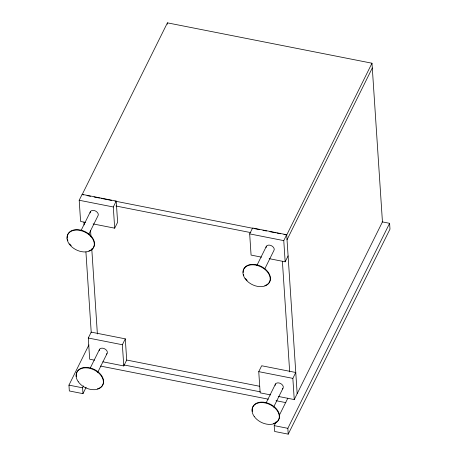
<?xml version="1.0" encoding="UTF-8"?>
<svg xmlns="http://www.w3.org/2000/svg" width="457" height="457" viewBox="0 0 457 457"><rect width="100%" height="100%" fill="white"/><g stroke="black" fill="none" stroke-linecap="round" stroke-linejoin="round"><path stroke-width="0.69" d="M85.465 222.41L80.598 221.451L79.198 200.257L82.123 194.362L116.221 201.091L117.615 222.285L114.69 228.174L93.119 223.919M278.244 396.419L294.251 399.572L382.446 221.902L371.987 63.215L167.416 22.85L82.14 194.631L83.54 194.905M67.013 238.32L67.236 237.869A14.435 9.883 26.4 0 1 86.773 232.527A14.435 9.883 26.4 0 1 88.886 250.91M80.918 230.802L90.526 211.448M88.921 234.018L97.912 215.91A4.33 2.965 26.4 0 0 94.976 210.78L93.908 210.483A4.33 2.965 26.4 0 0 90.132 212.945M114.69 228.174L113.296 206.981L116.221 201.091M94.548 360.173L89.675 359.213L88.281 338.014L91.206 332.125L125.298 338.854L126.698 360.047L123.773 365.937L102.899 361.818M86.139 387.268L82.968 393.654L69.333 390.964L68.95 385.131L88.921 344.898M76.09 376.082L76.319 375.625M90.309 367.942L99.603 349.211M82.968 393.654L82.586 387.822L83.534 385.908M97.689 372.404L106.989 353.672M123.773 365.937L122.373 344.744L125.298 338.854M261.513 257.142L251.076 255.086L249.676 233.893L252.601 228.003L286.699 234.727L297.17 393.683M256.851 265.517L266.46 246.157M264.854 268.733L273.84 250.625A4.33 2.965 26.4 0 0 270.91 245.489L269.841 245.192A4.33 2.965 26.4 0 0 266.065 247.66M269.167 258.656L285.168 261.815L283.774 240.622L286.699 234.727M371.987 63.215L286.716 234.995L283.923 234.441M287.03 239.759L372.301 67.984M270.218 278.416L270.447 277.959M285.168 261.815L288.093 255.92M270.59 394.905L260.153 392.849L258.753 371.655L261.678 365.76L295.776 372.489L292.851 378.379L294.251 399.572M266.237 402.651L275.537 383.92M273.623 407.118L282.923 388.381M382.103 221.839L389.604 223.319L389.987 229.146L288.224 434.15L274.583 431.459L274.2 425.633L276.102 421.8M279.273 415.413L287.836 398.167M279.301 416.178L279.524 415.721M288.224 434.15L287.841 428.323L389.604 223.319M87.03 195.596L90.52 196.282M94.011 196.973L99.597 198.075M100.991 198.349L111.468 200.417M114.958 201.103L252.504 228.243M253.898 228.517L259.485 229.62M262.975 230.311L266.465 230.996M269.956 231.688L275.542 232.79M276.936 233.064L280.432 233.756M115.969 206.01L250.824 232.619M79.198 200.257L113.296 206.981M249.676 233.893L283.774 240.622M88.281 338.014L122.373 344.744M258.753 371.655L292.851 378.379M126.709 360.047L259.57 386.262M123.898 364.926L260.267 391.838M100.5 366.063L268.339 399.184M276.034 400.698L285.825 402.628M68.95 385.131L82.586 387.822M274.2 425.633L287.841 428.323M282.386 261.25L289.681 371.901M167.416 22.85L167.502 24.215M90.555 230.402L90.977 236.783M91.771 248.842L97.381 333.958M83.951 222.096L84.139 224.935M85.916 251.887L91.246 332.747M243.17 272.578A14.435 9.883 26.4 0 1 262.701 267.242A14.435 9.883 26.4 0 1 264.82 285.625M247.14 280.364A14.435 9.883 26.4 0 1 245.746 278.781M243.815 275.411A14.435 9.883 26.4 0 1 243.45 274.269M282.335 388.93A4.33 2.965 26.4 0 0 279.992 383.252L278.924 382.955A4.33 2.965 26.4 0 0 275.143 385.422M252.532 407.69A14.435 9.883 26.4 0 1 273.634 406.262A14.435 9.883 26.4 0 1 273.309 423.553M252.395 411.46A14.435 9.883 26.4 0 1 252.373 408.324M106.407 354.215A4.33 2.965 26.4 0 0 104.059 348.542L102.991 348.24A4.33 2.965 26.4 0 0 99.215 350.708M76.599 372.975A14.435 9.883 26.4 0 1 97.701 371.547A14.435 9.883 26.4 0 1 97.381 388.844M76.462 376.751A14.435 9.883 26.4 0 1 76.445 373.609M71.212 245.649A14.435 9.883 26.4 0 1 69.818 244.067M67.882 240.702A14.435 9.883 26.4 0 1 67.516 239.559M245.118 278.69A14.435 9.883 26.4 0 0 268.745 283.351A14.435 9.883 26.4 0 0 255.886 265.129A14.435 9.883 26.4 0 0 245.118 278.69M254.201 416.453A14.435 9.883 26.4 0 0 277.822 421.114A14.435 9.883 26.4 0 0 264.963 402.891A14.435 9.883 26.4 0 0 254.201 416.453M78.267 381.744A14.435 9.883 26.4 0 0 101.888 386.405A14.435 9.883 26.4 0 0 89.029 368.176A14.435 9.883 26.4 0 0 78.267 381.744M69.19 243.981A14.435 9.883 26.4 0 0 92.811 248.642A14.435 9.883 26.4 0 0 79.952 230.414A14.435 9.883 26.4 0 0 69.19 243.981"/></g></svg>
